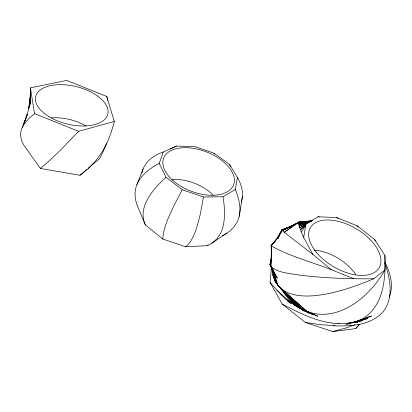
<?xml version="1.0" encoding="UTF-8"?>
<svg xmlns="http://www.w3.org/2000/svg" width="412" height="412" viewBox="0 0 412 412"><rect width="100%" height="100%" fill="white"/><g stroke="black" fill="none" stroke-linecap="round" stroke-linejoin="round"><path stroke-width="0.62" d="M30.421 89.826L30.153 104.427L30.426 87.844L66.713 80.428L106.734 96.439L114.325 121.432L111.343 132.072L107.46 141.898A74.948 59.343 -77.8 0 1 94.518 162.137L87.653 169.131L79.974 175.26L40.422 168.477L23.633 144.926L21.434 140.193L20.6 135.378A76.74 35.005 -4.6 0 1 24.499 123.605L28.711 118.646L34.5 113.65L78.579 131.304L114.325 121.432M273.918 272.461C272.579 278.059 275.623 283.147 279.362 287.025L302.562 309.361L317.812 316.251L298.746 307.465L294.971 305.271L287.566 300.034L276.885 290.182L270.092 282.416L271.415 267.053M241.226 202.06A38.331 29.072 -9.7 0 0 241.901 199.645C243.683 192.054 241.314 184.138 237.425 177.587L229.536 164.424L214.096 153.243L194.928 146.595L176.496 146.054L170.156 148.99M271.292 260.178L270.839 266.554C278.764 273.29 290.182 273.3 299.946 275.195C324.445 278.09 349.155 279.063 373.813 278.764L384.957 269.973L384.921 255.455L374.554 239.387L357.024 225.74L336.64 217.577L318.11 216.779L305.936 223.814L303.69 237.41L312.796 254.307L331.351 269.711L354.021 278.795M271.426 258.262L271.652 255.074L270.246 265.544L277.389 278.291L270.009 264.509L271.261 259.977M30.287 98.406L29.319 106.497L30.55 91.891L30.627 95.311M273.748 271.369L273.779 278.198L272.94 275.597L273.537 271.163L276.117 282.941L277.755 284.883M30.251 97.845L28.675 108.608L29.813 103.062M165.969 177.227L182.279 189.736L203.44 196.972L200.402 213.931L196.73 227.666A39.351 10.109 -80.6 0 1 194.449 233.815C192.373 238.589 189.911 243.513 185.688 246.747L162.786 239.048L145.436 224.926C142.619 219.369 142.47 212.752 144.313 206.865A39.207 21.3 -40.5 0 1 146.708 200.871C151.343 191.714 158.476 184.113 165.969 177.227L159.207 163.327L163.327 152.007L176.496 146.054M185.688 246.747L207.076 245.701L208.364 245.155L211.959 243.178L229.546 231.276L233.975 226.94L237.204 221.975A38.718 30.586 38.3 0 0 239.243 216.176L242.385 196.694M239.243 216.176C241.2 207.148 238.744 197.842 235.298 189.494L237.425 177.587M271.384 249.466L270.839 266.554L270.246 265.544L271.353 259.472M29.906 102.578L28.217 110.761L23.257 125.583L27.496 114.16L22.253 127.55M271.261 258.942L270.009 264.509L270.246 265.544M141.821 173.169L142.181 171.732A38.476 30.128 41.7 0 1 144.432 166.206C148.382 159.047 155.782 154.588 163.327 152.007M271.312 260.26L270.009 264.509L275.849 276.782L272.358 268.665M273.074 270.56L272.317 272.857L272.94 275.597M389.304 297.165C393.805 285.707 390.447 272.929 384.973 262.439M106.291 143.613L103.391 151.142L99.683 158.599L88.147 168.353M273.156 270.478L272.317 272.857L271.781 268.176M136.902 184.669L143.113 168.972M282.478 229.911L281.88 229.911L277.946 238.605L282.035 229.814L288.611 227.445M271.39 260.616L270.112 263.443L271.338 260.652M182.279 189.736L174.245 205.037L168.297 218.041A39.392 6.571 -62 0 0 165.923 224.18L163.425 232.775L162.786 239.048M282.035 229.814L277.307 238.1L282.158 230.421M384.957 269.973C368.549 299.086 332.649 327.751 298.746 307.465L277.626 285.068L272.78 269.484M282.132 230.442L277.271 237.884L271.22 245.825C289.919 256.501 311.359 261.836 331.351 269.711M303.69 237.41L301.29 232.023L305.915 225.179M306.981 223.603L307.697 222.547L312.291 220.363M270.092 282.416L282.194 304.087L305.395 322.472L332.783 331.572L355.69 328.596L359.485 324.254M271.374 248.245L271.353 245.186L271.565 256.135L271.091 245.449L277.405 238.43L271.22 245.825L271.091 245.449L275.159 241.756M355.69 328.596L359.758 324.162M306.219 221.491L299.802 221.548L298.916 222.089C298.18 225.513 300.26 228.856 301.29 232.023M78.579 131.304L63.937 146.564A74.103 5.969 -47.9 0 1 49.564 160.551L40.422 168.477M305.817 224.828L300.394 229.778L305.287 225.668M308.078 222.763L309.433 221.527M271.091 245.449L274.799 242.096M79.974 175.26L84.3 171.603M85.263 170.789L86.705 169.569M309.685 221.97L311.153 220.739L299.694 227.826L306.822 223.685M305.936 223.814L307.697 222.547M309.942 221.177L299.277 221.697L284.182 232.342L281.88 229.911L293.087 225.323M211.959 243.178L217.006 238.718L220.806 232.78A39.099 23.767 76.3 0 0 222.964 226.765C225.426 216.944 224.612 206.654 223 196.771L235.298 189.494M300.492 221.63L299.802 221.548L284.182 232.342L312.796 254.307M207.076 245.701L208.127 245.001M226.894 233.207L222.372 235.808M159.207 163.327C151.003 167.746 142.943 173.431 138.298 181.728A38.872 29.829 -6.6 0 0 135.945 187.491C133.946 194.624 135.497 202.266 138.638 208.822L145.436 224.926M299.802 221.548L282.431 230.71L293.159 225.323M294.286 224.751L298.237 222.768M282.194 304.087C305.946 316.509 335.486 331.372 362.148 319.027C383.855 306.446 385.869 277.909 384.921 255.455M298.762 222.434L282.009 230.21L292.556 225.704M312.286 220.425L299.179 226.152L306.276 223.242M307.455 222.753L309.232 222.027M373.813 278.764C354.299 286.829 334.029 294.05 312.847 295.816C301.27 296.578 288.106 295.569 279.362 287.025L306.415 310.947L281.334 288.802M354.907 324.811L345.781 328.003L332.783 331.572M358.672 320.67L371.583 315.968L354.959 321.963L367.566 318.528L351.019 322.91L363.034 320.567L346.858 323.497L358.002 322.091L352.348 322.524M281.88 229.911L289.708 227.074M312.739 220.405L298.849 224.751L310.839 221.28M312.476 220.554L298.7 223.613L310.473 221.285M311.719 220.755L298.721 222.727L310.725 221.223M305.395 322.472L320.181 324.671L334.874 325.665M346.106 324.419L347.975 324.208M349.222 324.069L350.473 323.93M311.436 220.894L298.916 222.089L307.208 221.548M337.892 323.626L339.148 323.528M308.485 221.46L309.757 221.378M299.277 221.697L305.663 221.599M203.44 196.972L223 196.771M333.627 325.804C351.297 326.376 372.834 325.408 384.458 309.984C393.738 296.094 389.953 278.136 384.963 263.397M318.11 216.779L319.238 217.026M297.315 306.373L308.897 313.208L294.971 305.271L278.986 286.34L291.243 302.789L296.207 305.719M336.64 217.577L338.278 218.587M291.243 302.789L304.344 311.209L292.808 303.526M287.566 300.034L291.763 302.825M280.381 293.715L290.357 303.412L276.885 290.182M302.562 309.361L277.626 285.068L273.882 272.646M357.024 225.74L358.26 227.048M277.858 284.826L276.117 282.941L273.985 272.337M280.031 287.185L283.95 291.428M285.691 293.313L290.913 298.973M291.784 299.915L298.746 307.465L313.388 314.892L294.971 305.271L286.917 295.419M275.638 281.633L274.835 280.649L273.686 271.101M280.474 287.54L282.086 289.512M282.889 290.496L284.1 291.974M284.903 292.958L286.113 294.436M276.74 283.224L274.835 280.649L274.083 272.6M229.536 164.424L230.71 166.752M374.554 239.387L375.342 240.979M271.508 266.981L274.763 275.226L272.852 269.376M106.734 96.439L107.82 100.549M273.702 272.054L274.073 273.645M30.426 87.844L34.5 113.65M214.096 153.243L214.137 153.97M172.036 179.544A36.035 21.805 20.8 0 1 213.102 195.133M314.171 250.13A38.264 22.82 31.3 0 1 355.674 274.392M51.412 117.909A35.772 19.977 12.9 0 1 86.02 125.995M172.844 180.379A37.451 21.084 20.9 0 0 233.001 186.126A37.451 21.084 20.9 0 0 189.953 147.913A37.451 21.084 20.9 0 0 172.844 180.379M316.756 252.829A39.83 22.124 30.3 0 0 378.571 268.732A39.83 22.124 30.3 0 0 339.045 221.527A39.83 22.124 30.3 0 0 316.756 252.829M49.136 116.766A37.142 19.261 13.7 0 0 107.723 114.551A37.142 19.261 13.7 0 0 58.375 84.692A37.142 19.261 13.7 0 0 49.136 116.766"/></g></svg>
